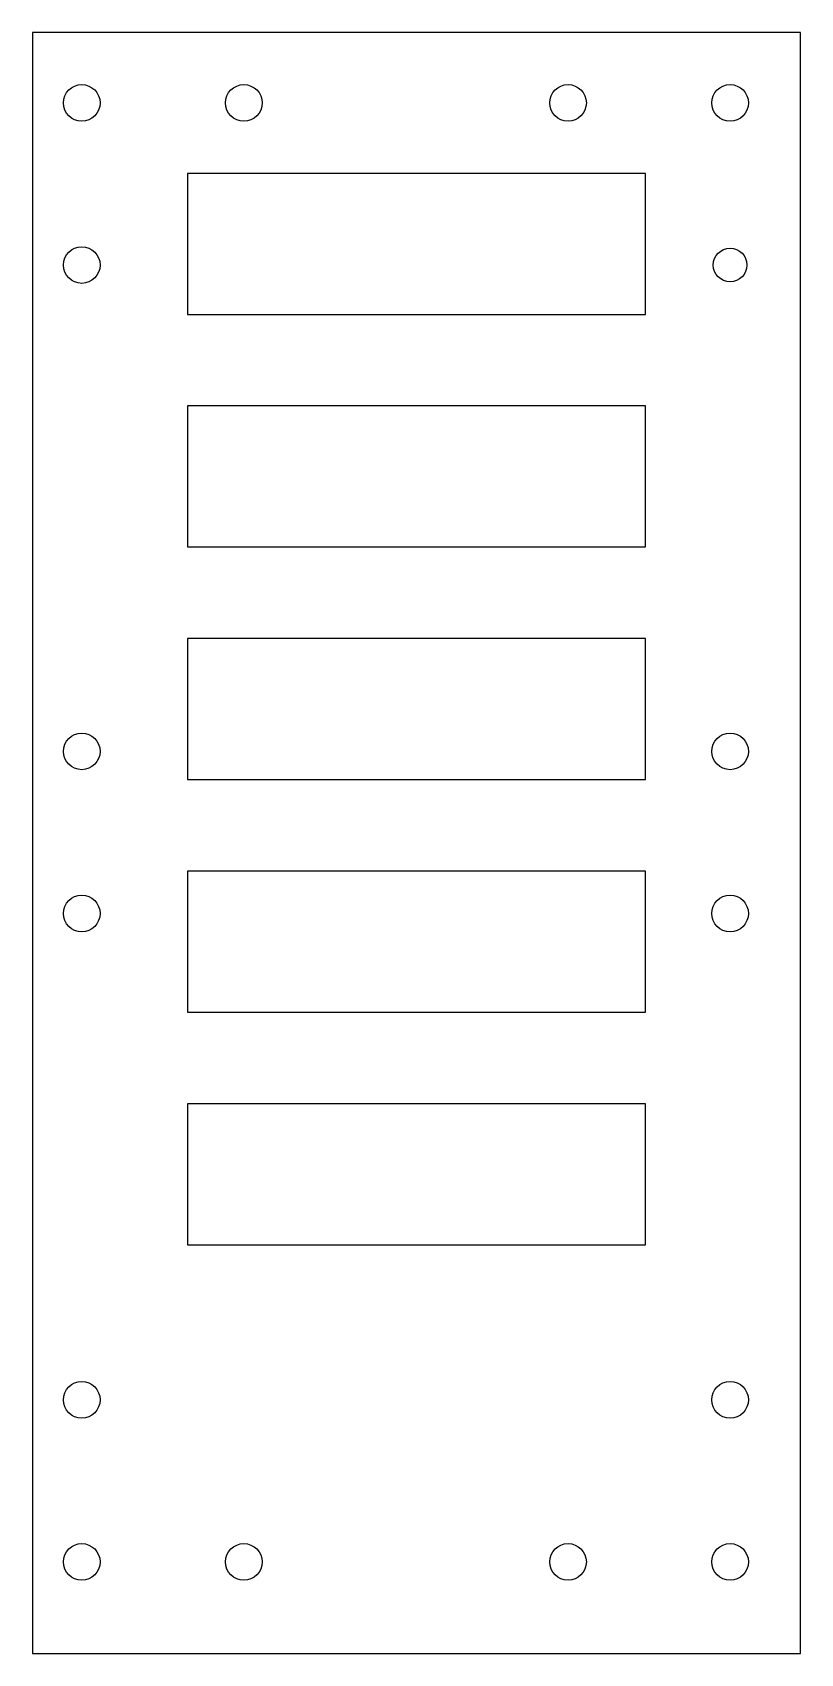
# Model space of a CAD drawing. Header units: millimetres. Extents: x -54 to 54, y -115 to 115.
import ezdxf

# ---------------------------------------------------------------- set-up
doc = ezdxf.new("R2010")
doc.units = ezdxf.units.MM

msp = doc.modelspace()

# ---------------------------------------------------------------- linework, layer by layer
at = {"color": 7, "linetype": 'Continuous', "lineweight": 25}
for p, q in [((-54.5, 115), (-54.5, -115)), ((54.5, 115), (-54.5, 115)), ((54.5, -115), (54.5, 115)), ((32.5, 95), (-32.5, 95)), ((-32.5, 95), (-32.5, 75)), ((32.5, 75), (32.5, 95)), ((-32.5, 75), (32.5, 75)), ((32.5, 62), (-32.5, 62)), ((-32.5, 62), (-32.5, 42)), ((32.5, 42), (32.5, 62)), ((-32.5, 42), (32.5, 42)), ((32.5, 29), (-32.5, 29)), ((-32.5, 29), (-32.5, 9)), ((32.5, 9), (32.5, 29)), ((-32.5, 9), (32.5, 9)), ((32.5, -4), (-32.5, -4)), ((-32.5, -4), (-32.5, -24)), ((32.5, -24), (32.5, -4)), ((-32.5, -24), (32.5, -24)), ((32.5, -37), (-32.5, -37)), ((-32.5, -37), (-32.5, -57)), ((32.5, -57), (32.5, -37)), ((-32.5, -57), (32.5, -57)), ((-54.5, -115), (54.5, -115))]:
    msp.add_line(p, q, dxfattribs=at)
for centre, radius in [((-47.5, 105), 2.6), ((-24.5, 105), 2.6), ((21.5, 105), 2.6), ((44.5, 105), 2.6), ((-47.5, 82), 2.6), ((44.5, 82), 2.39), ((-47.5, 13), 2.6), ((44.5, 13), 2.6), ((-47.5, -10), 2.6), ((44.5, -10), 2.6), ((-47.5, -79), 2.6), ((44.5, -79), 2.6), ((-47.5, -102), 2.6), ((-24.5, -102), 2.6), ((21.5, -102), 2.6), ((44.5, -102), 2.6)]:
    msp.add_circle(centre, radius, dxfattribs=at)

doc.saveas('drawing.dxf')
